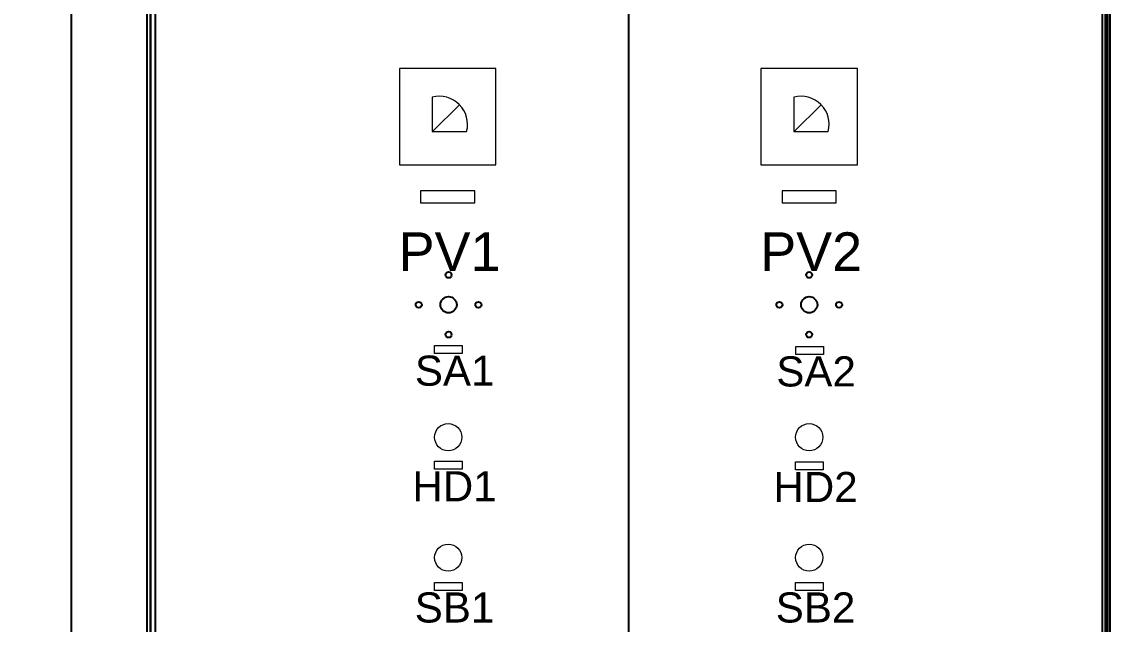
# Model space of a CAD drawing. Extents: x 79822 to 122366, y -56021 to -28815.
# Drawn here: x 81968 to 82871, y -39490 to -38990 of the extents above; entities that cross this region are included whole.
import ezdxf
from ezdxf.enums import TextEntityAlignment as Align
from ezdxf.lldxf.tags import DXFTag

# ---------------------------------------------------------------- set-up
doc = ezdxf.new("R2010")
doc.units = 0
doc.header["$LTSCALE"] = 100
doc.header["$MEASUREMENT"] = 0
doc.layers.add('细实线', color=7, linetype='Continuous', lineweight=20)
doc.styles.add('HZ', font='arial.ttf', dxfattribs={"width": 0.7})
doc.styles.get("Standard").update_dxf_attribs({"font": ''})
doc.styles.get('Standard').set_extended_font_data('SimSun')
tags = doc.linetypes.add('CENTER', pattern=[2, 1.25, -0.25, 0.25, -0.25]).pattern_tags.tags
tags[10:11] = [DXFTag(74, 4), DXFTag(75, 0), DXFTag(340, '0'), DXFTag(46, 1.0), DXFTag(50, 0.0), DXFTag(44, 0.0), DXFTag(45, 0.0)]
tags[8:9] = [DXFTag(74, 4), DXFTag(75, 0), DXFTag(340, '0'), DXFTag(46, 1.0), DXFTag(50, 0.0), DXFTag(44, 0.0), DXFTag(45, 0.0)]
tags[6:7] = [DXFTag(74, 4), DXFTag(75, 0), DXFTag(340, '0'), DXFTag(46, 1.0), DXFTag(50, 0.0), DXFTag(44, 0.0), DXFTag(45, 0.0)]
tags[4:5] = [DXFTag(74, 4), DXFTag(75, 0), DXFTag(340, '0'), DXFTag(46, 1.0), DXFTag(50, 0.0), DXFTag(44, 0.0), DXFTag(45, 0.0)]
doc.dimstyles.new('ISO-25', dxfattribs={"dimtxt": 35, "dimasz": 35, "dimexe": 1.25, "dimexo": 0.625, "dimtad": 1, "dimtoh": 1, "dimdec": 0, "dimtxsty": 'Standard', "dimcen": 2.5, "dimadec": 0, "dimazin": 0, "dimtfac": 1, "dimtdec": 0, "dimtmove": 0, "dimatfit": 3, "dimfxl": 0, "dimarcsym": 0})

# ---------------------------------------------------------------- blocks, each defined once
blk = doc.blocks.new('*D103')
at = {"color": 0, "lineweight": -2}
for p, q in [((82071.36, -38615.5), (82007.79, -38615.5)), ((82009.04, -38650.5), (82009.04, -40583)), ((82071.36, -40618), (82007.79, -40618))]:
    blk.add_line(p, q, dxfattribs=at)
at = {"color": 0}
for points in [[(82014.88, -38650.5), (82003.21, -38650.5), (82009.04, -38615.5)], [(82003.21, -40583), (82014.88, -40583), (82009.04, -40618)]]:
    blk.add_solid(points, dxfattribs=at)
at = {"layer": 'Defpoints', "color": 0}
for p in [(82071.99, -38615.5), (82009.04, -40618), (82071.99, -40618)]:
    blk.add_point(p, dxfattribs=at)
at = {"color": 0, "insert": (81990.92, -39616.75), "char_height": 35, "attachment_point": 5, "rotation": 90}
blk.add_mtext('2003', dxfattribs=at)

msp = doc.modelspace()

# ---------------------------------------------------------------- linework, layer by layer
at = {"color": 1, "linetype": 'CENTER'}
msp.add_line((82471.19, -38490.36), (82471.19, -40734.12), dxfattribs=at)
at = {"color": 7, "linetype": 'Continuous'}
for p, q in [((82071.99, -40573), (82071.99, -38615.5)), ((82074.99, -40593.5), (82074.99, -38618.5)), ((82078.59, -38618.5), (82078.59, -39547.5)), ((82864.69, -40593.5), (82864.69, -38618.5)), ((82866.99, -40593.5), (82866.99, -38618.5)), ((82870.99, -40573), (82870.99, -38661)), ((82074.39, -38810), (82074.39, -39699)), ((82868.09, -39699), (82868.09, -38860)), ((82868.59, -38860), (82868.59, -39699))]:
    msp.add_line(p, q, dxfattribs=at)
for centre, radius in [((82322.04, -39199.95), 2.48), ((82621.25, -39199.95), 2.48), ((82322.04, -39224.7), 6.75), ((82621.25, -39224.7), 6.75), ((82297.29, -39224.7), 2.48), ((82346.79, -39224.7), 2.48), ((82596.5, -39224.7), 2.48), ((82646, -39224.7), 2.48), ((82322.04, -39249.45), 2.48), ((82621.25, -39249.45), 2.48)]:
    msp.add_circle(centre, radius)
at = {"layer": '细实线', "color": 7}
for p, q in [((82308.46, -39052.41), (82308.46, -39080.99)), ((82608.46, -39052.41), (82608.46, -39080.99)), ((82308.75, -39080.99), (82331.1, -39058.66)), ((82608.75, -39080.99), (82631.1, -39058.66)), ((82308.46, -39080.99), (82337.05, -39080.99)), ((82608.46, -39080.99), (82637.05, -39080.99))]:
    msp.add_line(p, q, dxfattribs=at)
for points in [[(82281.25, -39108.5), (82361.25, -39108.5), (82361.25, -39028.5), (82281.25, -39028.5)], [(82581.25, -39108.5), (82661.25, -39108.5), (82661.25, -39028.5), (82581.25, -39028.5)], [(82298.75, -39140.17), (82343.75, -39140.17), (82343.75, -39130.17), (82298.75, -39130.17)], [(82598.75, -39140.17), (82643.75, -39140.17), (82643.75, -39130.17), (82598.75, -39130.17)]]:
    msp.add_lwpolyline(points, close=True, dxfattribs=at)
at = {"layer": '细实线', "color": 0}
for points in [[(82310.38, -39258.64), (82333.32, -39258.64), (82333.32, -39265.24), (82310.38, -39265.24)], [(82610.24, -39259.27), (82633.18, -39259.27), (82633.18, -39265.87), (82610.24, -39265.87)], [(82310.26, -39354.59), (82333.21, -39354.59), (82333.21, -39361.18), (82310.26, -39361.18)], [(82609.78, -39355.21), (82632.72, -39355.21), (82632.72, -39361.81), (82609.78, -39361.81)], [(82310.26, -39455.2), (82333.21, -39455.2), (82333.21, -39461.8), (82310.26, -39461.8)], [(82609.78, -39455.2), (82632.72, -39455.2), (82632.72, -39461.8), (82609.78, -39461.8)]]:
    msp.add_lwpolyline(points, close=True, dxfattribs=at)
for centre in [(82321.73, -39334.63), (82621.25, -39334.63), (82321.73, -39434.62), (82621.25, -39434.62)]:
    msp.add_circle(centre, 11.25, dxfattribs=at)
at = {"layer": '细实线', "color": 7}
for centre in [(82314.38, -39075.08), (82614.38, -39075.08)]:
    msp.add_arc(centre, 23.43, 345.4011, 104.64627, dxfattribs=at)

# ---------------------------------------------------------------- texts
at = {"style": 'HZ'}
for s, height, p in [('PV1', 32, (82322.88, -39196.57)), ('PV2', 32, (82622.88, -39196.57)), ('SA1', 25, (82327.1, -39291.89)), ('SA2', 25, (82626.96, -39292.52)), ('HD1', 25, (82326.99, -39387.83)), ('HD2', 25, (82626.5, -39388.46)), ('SB1', 25, (82326.99, -39488.45)), ('SB2', 25, (82626.5, -39488.45))]:
    msp.add_text(s, height=height, dxfattribs=at).set_placement(p, align=Align.CENTER)

# ---------------------------------------------------------------- dimensions: what is measured, and where the dimension line sits
at = {"color": 3}
dim = msp.add_linear_dim(base=(82009.04220699, -40618.00143365), p1=(82071.98812817, -38615.50143365), p2=(82071.98812817, -40618.00143365), angle=90, dimstyle='ISO-25', dxfattribs=at)
dim.commit()
dim.dimension.update_dxf_attribs({"geometry": '*D103', "text_midpoint": (81990.91720699, -39616.75143365)})

doc.saveas('drawing.dxf')
